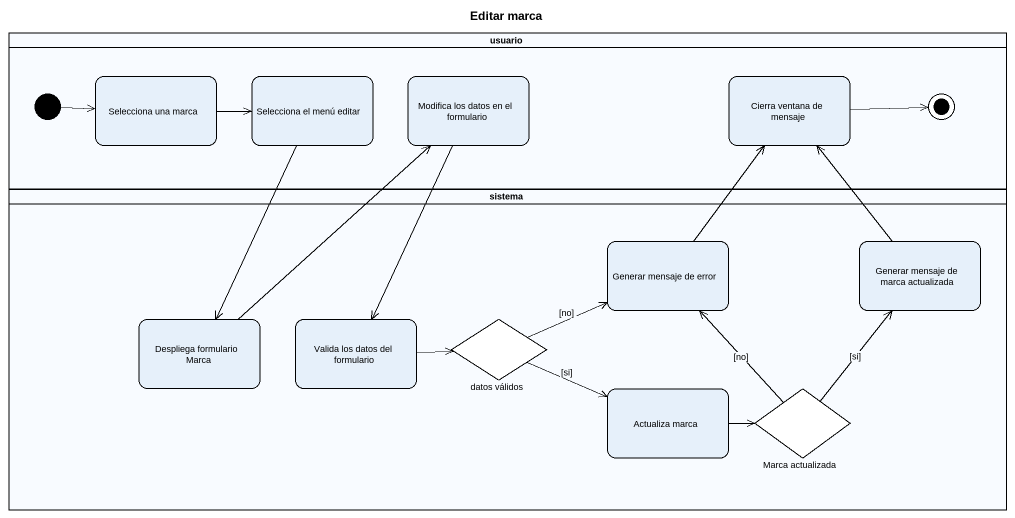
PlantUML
@startuml
title Editar marca
hide empty description
state usuario <<partition>> {
  state "Selecciona una marca" as Selecciona_una_marca
  state "Selecciona el menú editar" as Selecciona_el_menú_editar
  state "Modifica los datos en el formulario" as Modifica_los_datos_en_el
  state "Cierra ventana de mensaje" as Cierra_ventana_de_mensaje
  [*] -right-> Selecciona_una_marca
  Cierra_ventana_de_mensaje -right-> [*]
}
state sistema <<partition>> {
  state "Generar mensaje de error" as Generar_mensaje_de_error
  state "Generar mensaje de marca actualizada" as Generar_mensaje_de_marca
  state "Despliega formulario Marca" as Despliega_formulario_Marca
  state "Valida los datos del formulario" as Valida_los_datos_del
  state "datos válidos" as datos_válidos <<choice>>
  state "Actualiza marca" as Actualiza_marca
  state "Marca actualizada" as Marca_actualizada <<choice>>
}
Selecciona_una_marca -right-> Selecciona_el_menú_editar
Selecciona_el_menú_editar --> Despliega_formulario_Marca
Modifica_los_datos_en_el --> Valida_los_datos_del
Generar_mensaje_de_error -up-> Cierra_ventana_de_mensaje
Generar_mensaje_de_marca -up-> Cierra_ventana_de_mensaje
Despliega_formulario_Marca -up-> Modifica_los_datos_en_el
Valida_los_datos_del -right-> datos_válidos
datos_válidos -right-> Generar_mensaje_de_error : [no]
datos_válidos -right-> Actualiza_marca : [si]
Actualiza_marca -right-> Marca_actualizada
Marca_actualizada -up-> Generar_mensaje_de_error : [no]
Marca_actualizada -up-> Generar_mensaje_de_marca : [si]
@enduml
